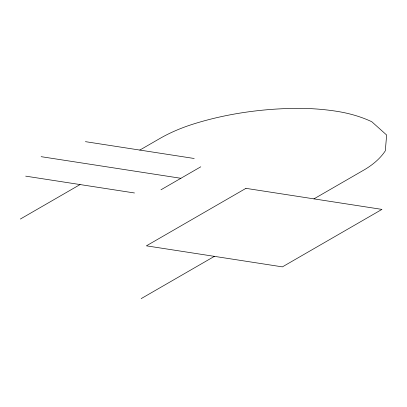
<?xml version="1.0" encoding="UTF-8"?>
<svg xmlns="http://www.w3.org/2000/svg" width="407" height="407" viewBox="0 0 407 407"><rect width="100%" height="100%" fill="white"/><g stroke="black" fill="none" stroke-linecap="round" stroke-linejoin="round"><path stroke-width="0.61" d="M20.35 219.047L80.082 184.559M139.82 150.076L159.732 138.578A147.787 85.322 0 0 1 193.829 123.891A223.265 128.902 0 0 1 294.149 108.374A147.787 85.322 0 0 1 336.396 111.248A94.363 54.482 0 0 1 371.795 121.739L386.65 135.032L385.297 150.834A94.363 54.482 0 0 1 363.726 170.136L313.95 198.875M160.974 189.789L200.793 166.794M141.173 298.626L214.392 256.354M85.419 141.656L194.215 158.491M41.138 156.675L180.881 178.291M25.687 176.145L134.483 192.979M245.95 188.355L146.393 245.833L282.392 266.875L381.949 209.396L245.95 188.355"/></g></svg>
